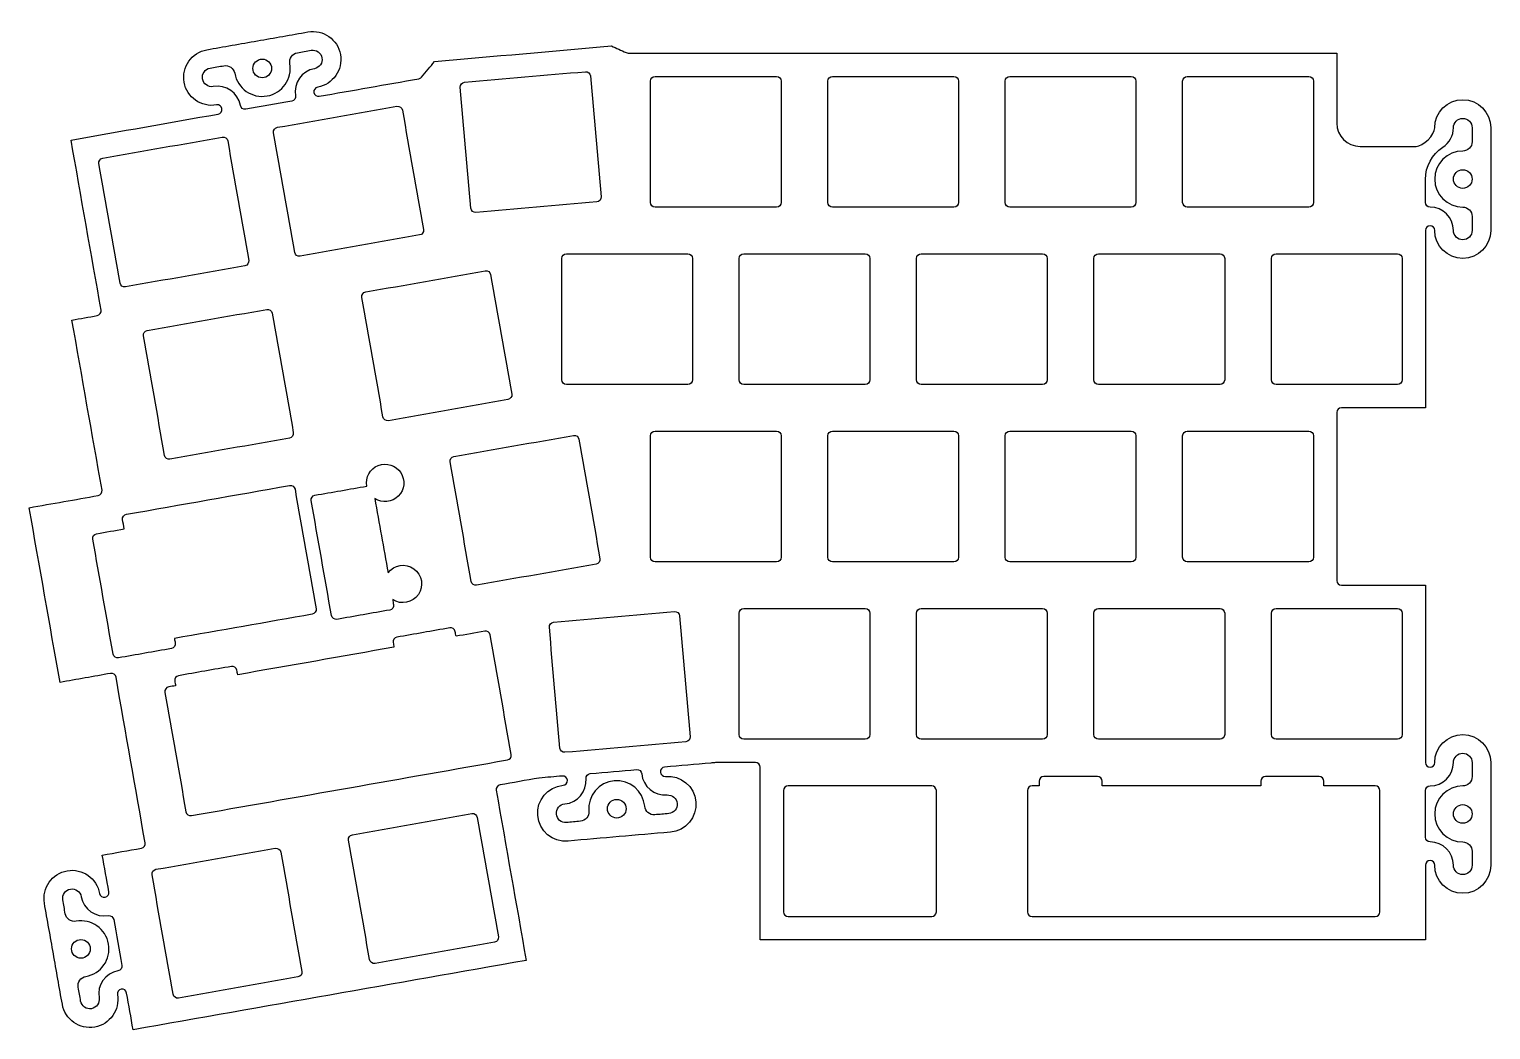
# Model space of a CAD drawing. Extents: x -160 to -3, y 24 to 132.
import ezdxf

# ---------------------------------------------------------------- set-up
doc = ezdxf.new("R2010")
doc.units = 0
doc.layers.add('Plate', color=3, linetype='Continuous')

msp = doc.modelspace()

# ---------------------------------------------------------------- linework, layer by layer
at = {"layer": 'Plate'}
for centre in [(-135.08, 127.35), (-6.5, 115.5), (-97.11, 48.06), (-6.5, 47.5), (-154.5, 33.05)]:
    msp.add_circle(centre, 1, dxfattribs=at)
for points, knots in [([(-86.52, 53), (-86.51, 53), (-86.49, 53), (-86.48, 53), (-85.07, 53), (-83.66, 53), (-82.25, 53), (-81.97, 53), (-81.75, 52.78), (-81.75, 52.5), (-81.75, 46.33), (-81.75, 40.17), (-81.75, 34), (-58, 34), (-34.25, 34), (-10.5, 34), (-10.5, 36.67), (-10.5, 39.33), (-10.5, 42), (-10.5, 42.28), (-10.28, 42.5), (-10, 42.5), (-9.72, 42.5), (-9.5, 42.28), (-9.5, 42), (-9.5, 40.34), (-8.16, 39), (-6.5, 39), (-4.84, 39), (-3.5, 40.34), (-3.5, 42), (-3.5, 43.83), (-3.5, 45.67), (-3.5, 47.5), (-3.5, 49.33), (-3.5, 51.17), (-3.5, 53), (-3.5, 54.66), (-4.84, 56), (-6.5, 56), (-8.16, 56), (-9.5, 54.66), (-9.5, 53), (-9.5, 52.72), (-9.72, 52.5), (-10, 52.5), (-10.28, 52.5), (-10.5, 52.72), (-10.5, 53), (-10.5, 59.33), (-10.5, 65.67), (-10.5, 72), (-13.5, 72), (-16.5, 72), (-19.5, 72), (-19.78, 72), (-20, 72.22), (-20, 72.5), (-20, 78.5), (-20, 84.5), (-20, 90.5), (-20, 90.78), (-19.78, 91), (-19.5, 91), (-16.5, 91), (-13.5, 91), (-10.5, 91), (-10.5, 97.33), (-10.5, 103.67), (-10.5, 110), (-10.5, 110.28), (-10.28, 110.5), (-10, 110.5), (-9.72, 110.5), (-9.5, 110.28), (-9.5, 110), (-9.5, 108.34), (-8.16, 107), (-6.5, 107), (-4.84, 107), (-3.5, 108.34), (-3.5, 110), (-3.5, 111.83), (-3.5, 113.67), (-3.5, 115.5), (-3.5, 117.33), (-3.5, 119.17), (-3.5, 121), (-3.5, 122.66), (-4.84, 124), (-6.5, 124), (-8.16, 124), (-9.5, 122.66), (-9.5, 121), (-9.5, 120.25), (-10.75, 119), (-11.5, 119), (-13.5, 119), (-15.5, 119), (-17.5, 119), (-18.88, 119), (-20, 120.12), (-20, 121.5), (-20, 121.67), (-20, 121.83), (-20, 122), (-20, 124.33), (-20, 126.67), (-20, 129), (-45.3, 129), (-70.6, 129), (-95.89, 129), (-95.96, 129), (-96.03, 129.01), (-96.1, 129.04), (-96.63, 129.28), (-97.16, 129.52), (-97.69, 129.76), (-104, 129.2), (-110.31, 128.65), (-116.62, 128.1), (-117.08, 127.54), (-117.55, 126.98), (-118.02, 126.42), (-118.09, 126.33), (-118.2, 126.26), (-118.31, 126.24), (-121.86, 125.62), (-125.41, 124.99), (-128.97, 124.37), (-129.24, 124.32), (-129.5, 124.5), (-129.54, 124.77), (-129.59, 125.04), (-129.41, 125.3), (-129.14, 125.35), (-127.51, 125.64), (-126.42, 127.2), (-126.71, 128.83), (-126.99, 130.46), (-128.55, 131.55), (-130.18, 131.26), (-131.99, 130.94), (-133.79, 130.62), (-135.6, 130.3), (-137.4, 129.99), (-139.21, 129.67), (-141.01, 129.35), (-142.64, 129.06), (-143.73, 127.5), (-143.45, 125.87), (-143.16, 124.24), (-141.6, 123.15), (-139.97, 123.44), (-139.7, 123.49), (-139.44, 123.31), (-139.39, 123.04), (-139.34, 122.76), (-139.53, 122.5), (-139.8, 122.46), (-145.05, 121.53), (-150.3, 120.6), (-155.56, 119.68), (-154.48, 113.6), (-153.41, 107.53), (-152.34, 101.46), (-152.29, 101.19), (-152.48, 100.93), (-152.75, 100.88), (-153.65, 100.72), (-154.55, 100.56), (-155.46, 100.4), (-154.39, 94.33), (-153.31, 88.26), (-152.24, 82.18), (-152.2, 81.91), (-152.38, 81.65), (-152.65, 81.6), (-155.11, 81.17), (-157.57, 80.74), (-160.04, 80.3), (-158.94, 74.06), (-157.84, 67.83), (-156.74, 61.59), (-154.93, 61.91), (-153.13, 62.23), (-151.32, 62.55), (-151.05, 62.59), (-150.79, 62.41), (-150.74, 62.14), (-149.7, 56.23), (-148.66, 50.32), (-147.62, 44.41), (-147.57, 44.14), (-147.75, 43.88), (-148.02, 43.83), (-149.42, 43.59), (-150.81, 43.34), (-152.21, 43.1), (-151.97, 41.78), (-151.74, 40.47), (-151.51, 39.16), (-151.46, 38.88), (-151.65, 38.63), (-151.92, 38.58), (-152.19, 38.53), (-152.45, 38.71), (-152.5, 38.98), (-152.78, 40.61), (-154.34, 41.7), (-155.97, 41.42), (-157.6, 41.13), (-158.69, 39.57), (-158.41, 37.94), (-158.09, 36.14), (-157.77, 34.33), (-157.45, 32.52), (-157.13, 30.72), (-156.81, 28.91), (-156.49, 27.11), (-156.21, 25.48), (-154.65, 24.39), (-153.02, 24.67), (-151.39, 24.96), (-150.3, 26.52), (-150.59, 28.15), (-150.63, 28.42), (-150.45, 28.68), (-150.18, 28.73), (-149.91, 28.78), (-149.65, 28.6), (-149.6, 28.32), (-149.37, 27.01), (-149.14, 25.7), (-148.91, 24.38), (-134.87, 26.86), (-120.84, 29.33), (-106.81, 31.81), (-107.88, 37.88), (-108.95, 43.95), (-110.02, 50.03), (-110.07, 50.3), (-109.88, 50.56), (-109.61, 50.61), (-108.23, 50.85), (-106.84, 51.1), (-105.45, 51.34), (-105.43, 51.34), (-105.42, 51.34), (-105.41, 51.35), (-104.58, 51.42), (-103.76, 51.49), (-102.94, 51.56), (-102.66, 51.59), (-102.42, 51.38), (-102.4, 51.11), (-102.37, 50.83), (-102.58, 50.59), (-102.85, 50.57), (-104.5, 50.42), (-105.72, 48.96), (-105.58, 47.32), (-105.43, 45.67), (-103.98, 44.44), (-102.33, 44.59), (-100.5, 44.75), (-98.67, 44.91), (-96.85, 45.07), (-95.02, 45.23), (-93.2, 45.39), (-91.37, 45.55), (-89.72, 45.69), (-88.5, 47.15), (-88.64, 48.8), (-88.79, 50.45), (-90.24, 51.67), (-91.89, 51.52), (-92.17, 51.5), (-92.41, 51.7), (-92.43, 51.98), (-92.46, 52.25), (-92.25, 52.5), (-91.98, 52.52), (-90.33, 52.66), (-88.69, 52.81), (-87.04, 52.95), (-86.87, 52.97), (-86.7, 52.98), (-86.52, 53)], [0, 0, 0, 0, 1, 1, 1, 5.22817, 5.22817, 5.22817, 6.22817, 6.22817, 6.22817, 24.72817, 24.72817, 24.72817, 95.978169, 95.978169, 95.978169, 103.978169, 103.978169, 103.978169, 104.978169, 104.978169, 104.978169, 105.978169, 105.978169, 105.978169, 106.978169, 106.978169, 106.978169, 107.978169, 107.978169, 107.978169, 113.478169, 113.478169, 113.478169, 118.978169, 118.978169, 118.978169, 119.978169, 119.978169, 119.978169, 120.978169, 120.978169, 120.978169, 121.978169, 121.978169, 121.978169, 122.978169, 122.978169, 122.978169, 141.978169, 141.978169, 141.978169, 150.978169, 150.978169, 150.978169, 151.978169, 151.978169, 151.978169, 169.978169, 169.978169, 169.978169, 170.978169, 170.978169, 170.978169, 179.978169, 179.978169, 179.978169, 198.978169, 198.978169, 198.978169, 199.978169, 199.978169, 199.978169, 200.978169, 200.978169, 200.978169, 201.978169, 201.978169, 201.978169, 202.978169, 202.978169, 202.978169, 208.478169, 208.478169, 208.478169, 213.978169, 213.978169, 213.978169, 214.978169, 214.978169, 214.978169, 215.978169, 215.978169, 215.978169, 216.978169, 216.978169, 216.978169, 217.978169, 217.978169, 217.978169, 218.978169, 218.978169, 218.978169, 219.978169, 219.978169, 219.978169, 226.978169, 226.978169, 226.978169, 302.871595, 302.871595, 302.871595, 303.871595, 303.871595, 303.871595, 305.618202, 305.618202, 305.618202, 324.618202, 324.618202, 324.618202, 326.803898, 326.803898, 326.803898, 327.803898, 327.803898, 327.803898, 338.620326, 338.620326, 338.620326, 339.620326, 339.620326, 339.620326, 340.620326, 340.620326, 340.620326, 341.620326, 341.620326, 341.620326, 342.620326, 342.620326, 342.620326, 348.120326, 348.120326, 348.120326, 353.620326, 353.620326, 353.620326, 354.620326, 354.620326, 354.620326, 355.620326, 355.620326, 355.620326, 356.620326, 356.620326, 356.620326, 357.620326, 357.620326, 357.620326, 373.620326, 373.620326, 373.620326, 392.120326, 392.120326, 392.120326, 393.120326, 393.120326, 393.120326, 395.870326, 395.870326, 395.870326, 414.370326, 414.370326, 414.370326, 415.370326, 415.370326, 415.370326, 418.417201, 418.417201, 418.417201, 437.417201, 437.417201, 437.417201, 438.563034, 438.563034, 438.563034, 439.563034, 439.563034, 439.563034, 457.563034, 457.563034, 457.563034, 458.563034, 458.563034, 458.563034, 462.813034, 462.813034, 462.813034, 466.813034, 466.813034, 466.813034, 467.813034, 467.813034, 467.813034, 468.813034, 468.813034, 468.813034, 469.813034, 469.813034, 469.813034, 470.813034, 470.813034, 470.813034, 476.313034, 476.313034, 476.313034, 481.813034, 481.813034, 481.813034, 482.813034, 482.813034, 482.813034, 483.813034, 483.813034, 483.813034, 484.813034, 484.813034, 484.813034, 485.813034, 485.813034, 485.813034, 489.813034, 489.813034, 489.813034, 532.563034, 532.563034, 532.563034, 551.063034, 551.063034, 551.063034, 552.063034, 552.063034, 552.063034, 556.291204, 556.291204, 556.291204, 557.291204, 557.291204, 557.291204, 559.769373, 559.769373, 559.769373, 560.769373, 560.769373, 560.769373, 561.769373, 561.769373, 561.769373, 562.769373, 562.769373, 562.769373, 563.769373, 563.769373, 563.769373, 569.269373, 569.269373, 569.269373, 574.769373, 574.769373, 574.769373, 575.769373, 575.769373, 575.769373, 576.769373, 576.769373, 576.769373, 577.769373, 577.769373, 577.769373, 578.769373, 578.769373, 578.769373, 583.723719, 583.723719, 583.723719, 584.247543, 584.247543, 584.247543, 584.247543]), ([(-136.84, 122.98), (-135.2, 123.27), (-133.56, 123.56), (-131.92, 123.85), (-131.65, 123.89), (-131.47, 124.15), (-131.51, 124.42), (-131.75, 125.78), (-130.84, 127.08), (-129.49, 127.32), (-128.94, 127.42), (-128.58, 127.94), (-128.68, 128.48), (-128.77, 129.02), (-129.29, 129.39), (-129.83, 129.29), (-130.33, 129.2), (-130.82, 129.12), (-131.31, 129.03), (-131.85, 128.93), (-132.22, 128.41), (-132.12, 127.87), (-131.83, 126.24), (-132.93, 124.68), (-134.56, 124.4), (-136.19, 124.11), (-137.74, 125.2), (-138.03, 126.83), (-138.13, 127.37), (-138.65, 127.74), (-139.19, 127.64), (-139.68, 127.55), (-140.17, 127.47), (-140.67, 127.38), (-141.21, 127.28), (-141.57, 126.76), (-141.48, 126.22), (-141.38, 125.68), (-140.86, 125.31), (-140.32, 125.41), (-138.96, 125.65), (-137.66, 124.74), (-137.42, 123.38), (-137.38, 123.11), (-137.12, 122.93), (-136.84, 122.98)], [509.199895, 509.199895, 509.199895, 509.199895, 514.199895, 514.199895, 514.199895, 515.199895, 515.199895, 515.199895, 516.199895, 516.199895, 516.199895, 517.199895, 517.199895, 517.199895, 518.199895, 518.199895, 518.199895, 519.699895, 519.699895, 519.699895, 520.699895, 520.699895, 520.699895, 521.699895, 521.699895, 521.699895, 522.699895, 522.699895, 522.699895, 523.699895, 523.699895, 523.699895, 525.199895, 525.199895, 525.199895, 526.199895, 526.199895, 526.199895, 527.199895, 527.199895, 527.199895, 528.199895, 528.199895, 528.199895, 529.199895, 529.199895, 529.199895, 529.199895]), ([(-112.73, 112.38), (-112.71, 112.1), (-112.47, 111.9), (-112.19, 111.92), (-107.88, 112.3), (-103.56, 112.68), (-99.24, 113.06), (-98.97, 113.08), (-98.76, 113.32), (-98.79, 113.6), (-99.17, 117.92), (-99.54, 122.23), (-99.92, 126.55), (-99.95, 126.82), (-100.19, 127.03), (-100.46, 127), (-104.78, 126.63), (-109.1, 126.25), (-113.41, 125.87), (-113.69, 125.85), (-113.89, 125.6), (-113.87, 125.33), (-113.49, 121.01), (-113.11, 116.7), (-112.73, 112.38)], [0, 0, 0, 0, 1, 1, 1, 14, 14, 14, 15, 15, 15, 28, 28, 28, 29, 29, 29, 42, 42, 42, 43, 43, 43, 56, 56, 56, 56]), ([(-93.5, 113), (-93.5, 112.72), (-93.28, 112.5), (-93, 112.5), (-88.67, 112.5), (-84.33, 112.5), (-80, 112.5), (-79.72, 112.5), (-79.5, 112.72), (-79.5, 113), (-79.5, 117.33), (-79.5, 121.67), (-79.5, 126), (-79.5, 126.28), (-79.72, 126.5), (-80, 126.5), (-84.33, 126.5), (-88.67, 126.5), (-93, 126.5), (-93.28, 126.5), (-93.5, 126.28), (-93.5, 126), (-93.5, 121.67), (-93.5, 117.33), (-93.5, 113)], [0, 0, 0, 0, 1, 1, 1, 14, 14, 14, 15, 15, 15, 28, 28, 28, 29, 29, 29, 42, 42, 42, 43, 43, 43, 56, 56, 56, 56]), ([(-74.5, 113), (-74.5, 112.72), (-74.28, 112.5), (-74, 112.5), (-69.67, 112.5), (-65.33, 112.5), (-61, 112.5), (-60.72, 112.5), (-60.5, 112.72), (-60.5, 113), (-60.5, 117.33), (-60.5, 121.67), (-60.5, 126), (-60.5, 126.28), (-60.72, 126.5), (-61, 126.5), (-65.33, 126.5), (-69.67, 126.5), (-74, 126.5), (-74.28, 126.5), (-74.5, 126.28), (-74.5, 126), (-74.5, 121.67), (-74.5, 117.33), (-74.5, 113)], [0, 0, 0, 0, 1, 1, 1, 14, 14, 14, 15, 15, 15, 28, 28, 28, 29, 29, 29, 42, 42, 42, 43, 43, 43, 56, 56, 56, 56]), ([(-55.5, 113), (-55.5, 112.72), (-55.28, 112.5), (-55, 112.5), (-50.67, 112.5), (-46.33, 112.5), (-42, 112.5), (-41.72, 112.5), (-41.5, 112.72), (-41.5, 113), (-41.5, 117.33), (-41.5, 121.67), (-41.5, 126), (-41.5, 126.28), (-41.72, 126.5), (-42, 126.5), (-46.33, 126.5), (-50.67, 126.5), (-55, 126.5), (-55.28, 126.5), (-55.5, 126.28), (-55.5, 126), (-55.5, 121.67), (-55.5, 117.33), (-55.5, 113)], [0, 0, 0, 0, 1, 1, 1, 14, 14, 14, 15, 15, 15, 28, 28, 28, 29, 29, 29, 42, 42, 42, 43, 43, 43, 56, 56, 56, 56]), ([(-36.5, 113), (-36.5, 112.72), (-36.28, 112.5), (-36, 112.5), (-31.67, 112.5), (-27.33, 112.5), (-23, 112.5), (-22.72, 112.5), (-22.5, 112.72), (-22.5, 113), (-22.5, 117.33), (-22.5, 121.67), (-22.5, 126), (-22.5, 126.28), (-22.72, 126.5), (-23, 126.5), (-27.33, 126.5), (-31.67, 126.5), (-36, 126.5), (-36.28, 126.5), (-36.5, 126.28), (-36.5, 126), (-36.5, 121.67), (-36.5, 117.33), (-36.5, 113)], [0, 0, 0, 0, 1, 1, 1, 14, 14, 14, 15, 15, 15, 28, 28, 28, 29, 29, 29, 42, 42, 42, 43, 43, 43, 56, 56, 56, 56]), ([(-131.6, 107.65), (-131.56, 107.38), (-131.3, 107.2), (-131.02, 107.25), (-126.76, 108), (-122.49, 108.75), (-118.22, 109.51), (-117.95, 109.55), (-117.77, 109.81), (-117.82, 110.09), (-118.57, 114.35), (-119.32, 118.62), (-120.07, 122.89), (-120.12, 123.16), (-120.38, 123.34), (-120.65, 123.29), (-124.92, 122.54), (-129.19, 121.79), (-133.46, 121.04), (-133.73, 120.99), (-133.91, 120.73), (-133.86, 120.46), (-133.11, 116.19), (-132.36, 111.92), (-131.6, 107.65)], [0, 0, 0, 0, 1, 1, 1, 14, 14, 14, 15, 15, 15, 28, 28, 28, 29, 29, 29, 42, 42, 42, 43, 43, 43, 56, 56, 56, 56]), ([(-8.64, 118.91), (-9.8, 118.15), (-10.5, 116.85), (-10.5, 115.46), (-10.5, 114.64), (-10.5, 113.82), (-10.5, 113), (-10.5, 112.72), (-10.28, 112.5), (-10, 112.5), (-8.62, 112.5), (-7.5, 111.38), (-7.5, 110), (-7.5, 109.45), (-7.05, 109), (-6.5, 109), (-5.95, 109), (-5.5, 109.45), (-5.5, 110), (-5.5, 110.5), (-5.5, 111), (-5.5, 111.5), (-5.5, 112.05), (-5.95, 112.5), (-6.5, 112.5), (-8.16, 112.5), (-9.5, 113.84), (-9.5, 115.5), (-9.5, 117.16), (-8.16, 118.5), (-6.5, 118.5), (-5.95, 118.5), (-5.5, 118.95), (-5.5, 119.5), (-5.5, 120), (-5.5, 120.5), (-5.5, 121), (-5.5, 121.55), (-5.95, 122), (-6.5, 122), (-7.05, 122), (-7.5, 121.55), (-7.5, 121), (-7.5, 120.15), (-7.93, 119.37), (-8.64, 118.91)], [0, 0, 0, 0, 1, 1, 1, 3.463967, 3.463967, 3.463967, 4.463967, 4.463967, 4.463967, 5.463967, 5.463967, 5.463967, 6.463967, 6.463967, 6.463967, 7.463967, 7.463967, 7.463967, 8.963967, 8.963967, 8.963967, 9.963967, 9.963967, 9.963967, 10.963967, 10.963967, 10.963967, 11.963967, 11.963967, 11.963967, 12.963967, 12.963967, 12.963967, 14.463967, 14.463967, 14.463967, 15.463967, 15.463967, 15.463967, 16.463967, 16.463967, 16.463967, 17.463967, 17.463967, 17.463967, 17.463967]), ([(-150.31, 104.35), (-150.27, 104.08), (-150.01, 103.9), (-149.74, 103.95), (-145.47, 104.7), (-141.2, 105.45), (-136.93, 106.21), (-136.66, 106.25), (-136.48, 106.51), (-136.53, 106.79), (-137.28, 111.05), (-138.03, 115.32), (-138.78, 119.59), (-138.83, 119.86), (-139.09, 120.04), (-139.36, 119.99), (-143.63, 119.24), (-147.9, 118.49), (-152.17, 117.74), (-152.44, 117.69), (-152.62, 117.43), (-152.57, 117.16), (-151.82, 112.89), (-151.07, 108.62), (-150.31, 104.35)], [0, 0, 0, 0, 1, 1, 1, 14, 14, 14, 15, 15, 15, 28, 28, 28, 29, 29, 29, 42, 42, 42, 43, 43, 43, 56, 56, 56, 56]), ([(-103, 94), (-103, 93.72), (-102.78, 93.5), (-102.5, 93.5), (-98.17, 93.5), (-93.83, 93.5), (-89.5, 93.5), (-89.22, 93.5), (-89, 93.72), (-89, 94), (-89, 98.33), (-89, 102.67), (-89, 107), (-89, 107.28), (-89.22, 107.5), (-89.5, 107.5), (-93.83, 107.5), (-98.17, 107.5), (-102.5, 107.5), (-102.78, 107.5), (-103, 107.28), (-103, 107), (-103, 102.67), (-103, 98.33), (-103, 94)], [0, 0, 0, 0, 1, 1, 1, 14, 14, 14, 15, 15, 15, 28, 28, 28, 29, 29, 29, 42, 42, 42, 43, 43, 43, 56, 56, 56, 56]), ([(-84, 94), (-84, 93.72), (-83.78, 93.5), (-83.5, 93.5), (-79.17, 93.5), (-74.83, 93.5), (-70.5, 93.5), (-70.22, 93.5), (-70, 93.72), (-70, 94), (-70, 98.33), (-70, 102.67), (-70, 107), (-70, 107.28), (-70.22, 107.5), (-70.5, 107.5), (-74.83, 107.5), (-79.17, 107.5), (-83.5, 107.5), (-83.78, 107.5), (-84, 107.28), (-84, 107), (-84, 102.67), (-84, 98.33), (-84, 94)], [0, 0, 0, 0, 1, 1, 1, 14, 14, 14, 15, 15, 15, 28, 28, 28, 29, 29, 29, 42, 42, 42, 43, 43, 43, 56, 56, 56, 56]), ([(-65, 94), (-65, 93.72), (-64.78, 93.5), (-64.5, 93.5), (-60.17, 93.5), (-55.83, 93.5), (-51.5, 93.5), (-51.22, 93.5), (-51, 93.72), (-51, 94), (-51, 98.33), (-51, 102.67), (-51, 107), (-51, 107.28), (-51.22, 107.5), (-51.5, 107.5), (-55.83, 107.5), (-60.17, 107.5), (-64.5, 107.5), (-64.78, 107.5), (-65, 107.28), (-65, 107), (-65, 102.67), (-65, 98.33), (-65, 94)], [0, 0, 0, 0, 1, 1, 1, 14, 14, 14, 15, 15, 15, 28, 28, 28, 29, 29, 29, 42, 42, 42, 43, 43, 43, 56, 56, 56, 56]), ([(-46, 94), (-46, 93.72), (-45.78, 93.5), (-45.5, 93.5), (-41.17, 93.5), (-36.83, 93.5), (-32.5, 93.5), (-32.22, 93.5), (-32, 93.72), (-32, 94), (-32, 98.33), (-32, 102.67), (-32, 107), (-32, 107.28), (-32.22, 107.5), (-32.5, 107.5), (-36.83, 107.5), (-41.17, 107.5), (-45.5, 107.5), (-45.78, 107.5), (-46, 107.28), (-46, 107), (-46, 102.67), (-46, 98.33), (-46, 94)], [0, 0, 0, 0, 1, 1, 1, 14, 14, 14, 15, 15, 15, 28, 28, 28, 29, 29, 29, 42, 42, 42, 43, 43, 43, 56, 56, 56, 56]), ([(-27, 94), (-27, 93.72), (-26.78, 93.5), (-26.5, 93.5), (-22.17, 93.5), (-17.83, 93.5), (-13.5, 93.5), (-13.22, 93.5), (-13, 93.72), (-13, 94), (-13, 98.33), (-13, 102.67), (-13, 107), (-13, 107.28), (-13.22, 107.5), (-13.5, 107.5), (-17.83, 107.5), (-22.17, 107.5), (-26.5, 107.5), (-26.78, 107.5), (-27, 107.28), (-27, 107), (-27, 102.67), (-27, 98.33), (-27, 94)], [0, 0, 0, 0, 1, 1, 1, 14, 14, 14, 15, 15, 15, 28, 28, 28, 29, 29, 29, 42, 42, 42, 43, 43, 43, 56, 56, 56, 56]), ([(-122.15, 90.03), (-122.1, 89.76), (-121.84, 89.57), (-121.57, 89.62), (-117.3, 90.37), (-113.03, 91.13), (-108.77, 91.88), (-108.5, 91.93), (-108.31, 92.19), (-108.36, 92.46), (-109.11, 96.73), (-109.87, 100.99), (-110.62, 105.26), (-110.67, 105.53), (-110.93, 105.72), (-111.2, 105.67), (-115.47, 104.91), (-119.73, 104.16), (-124, 103.41), (-124.27, 103.36), (-124.45, 103.1), (-124.41, 102.83), (-123.65, 98.56), (-122.9, 94.3), (-122.15, 90.03)], [0, 0, 0, 0, 1, 1, 1, 14, 14, 14, 15, 15, 15, 28, 28, 28, 29, 29, 29, 42, 42, 42, 43, 43, 43, 56, 56, 56, 56]), ([(-145.54, 85.9), (-145.49, 85.63), (-145.23, 85.45), (-144.96, 85.5), (-140.69, 86.25), (-136.42, 87), (-132.16, 87.76), (-131.88, 87.8), (-131.7, 88.06), (-131.75, 88.34), (-132.5, 92.6), (-133.26, 96.87), (-134.01, 101.14), (-134.06, 101.41), (-134.32, 101.59), (-134.59, 101.54), (-138.86, 100.79), (-143.12, 100.04), (-147.39, 99.29), (-147.66, 99.24), (-147.84, 98.98), (-147.8, 98.71), (-147.04, 94.44), (-146.29, 90.17), (-145.54, 85.9)], [0, 0, 0, 0, 1, 1, 1, 14, 14, 14, 15, 15, 15, 28, 28, 28, 29, 29, 29, 42, 42, 42, 43, 43, 43, 56, 56, 56, 56]), ([(-112.69, 72.4), (-112.65, 72.13), (-112.39, 71.95), (-112.12, 72), (-107.85, 72.75), (-103.58, 73.5), (-99.31, 74.25), (-99.04, 74.3), (-98.86, 74.56), (-98.91, 74.83), (-99.66, 79.1), (-100.41, 83.37), (-101.16, 87.64), (-101.21, 87.91), (-101.47, 88.09), (-101.74, 88.04), (-106.01, 87.29), (-110.28, 86.54), (-114.55, 85.78), (-114.82, 85.74), (-115, 85.48), (-114.95, 85.2), (-114.2, 80.94), (-113.45, 76.67), (-112.69, 72.4)], [0, 0, 0, 0, 1, 1, 1, 14, 14, 14, 15, 15, 15, 28, 28, 28, 29, 29, 29, 42, 42, 42, 43, 43, 43, 56, 56, 56, 56]), ([(-93.5, 75), (-93.5, 74.72), (-93.28, 74.5), (-93, 74.5), (-88.67, 74.5), (-84.33, 74.5), (-80, 74.5), (-79.72, 74.5), (-79.5, 74.72), (-79.5, 75), (-79.5, 79.33), (-79.5, 83.67), (-79.5, 88), (-79.5, 88.28), (-79.72, 88.5), (-80, 88.5), (-84.33, 88.5), (-88.67, 88.5), (-93, 88.5), (-93.28, 88.5), (-93.5, 88.28), (-93.5, 88), (-93.5, 83.67), (-93.5, 79.33), (-93.5, 75)], [0, 0, 0, 0, 1, 1, 1, 14, 14, 14, 15, 15, 15, 28, 28, 28, 29, 29, 29, 42, 42, 42, 43, 43, 43, 56, 56, 56, 56]), ([(-74.5, 75), (-74.5, 74.72), (-74.28, 74.5), (-74, 74.5), (-69.67, 74.5), (-65.33, 74.5), (-61, 74.5), (-60.72, 74.5), (-60.5, 74.72), (-60.5, 75), (-60.5, 79.33), (-60.5, 83.67), (-60.5, 88), (-60.5, 88.28), (-60.72, 88.5), (-61, 88.5), (-65.33, 88.5), (-69.67, 88.5), (-74, 88.5), (-74.28, 88.5), (-74.5, 88.28), (-74.5, 88), (-74.5, 83.67), (-74.5, 79.33), (-74.5, 75)], [0, 0, 0, 0, 1, 1, 1, 14, 14, 14, 15, 15, 15, 28, 28, 28, 29, 29, 29, 42, 42, 42, 43, 43, 43, 56, 56, 56, 56]), ([(-55.5, 75), (-55.5, 74.72), (-55.28, 74.5), (-55, 74.5), (-50.67, 74.5), (-46.33, 74.5), (-42, 74.5), (-41.72, 74.5), (-41.5, 74.72), (-41.5, 75), (-41.5, 79.33), (-41.5, 83.67), (-41.5, 88), (-41.5, 88.28), (-41.72, 88.5), (-42, 88.5), (-46.33, 88.5), (-50.67, 88.5), (-55, 88.5), (-55.28, 88.5), (-55.5, 88.28), (-55.5, 88), (-55.5, 83.67), (-55.5, 79.33), (-55.5, 75)], [0, 0, 0, 0, 1, 1, 1, 14, 14, 14, 15, 15, 15, 28, 28, 28, 29, 29, 29, 42, 42, 42, 43, 43, 43, 56, 56, 56, 56]), ([(-36.5, 75), (-36.5, 74.72), (-36.28, 74.5), (-36, 74.5), (-31.67, 74.5), (-27.33, 74.5), (-23, 74.5), (-22.72, 74.5), (-22.5, 74.72), (-22.5, 75), (-22.5, 79.33), (-22.5, 83.67), (-22.5, 88), (-22.5, 88.28), (-22.72, 88.5), (-23, 88.5), (-27.33, 88.5), (-31.67, 88.5), (-36, 88.5), (-36.28, 88.5), (-36.5, 88.28), (-36.5, 88), (-36.5, 83.67), (-36.5, 79.33), (-36.5, 75)], [0, 0, 0, 0, 1, 1, 1, 14, 14, 14, 15, 15, 15, 28, 28, 28, 29, 29, 29, 42, 42, 42, 43, 43, 43, 56, 56, 56, 56]), ([(-129.43, 81.64), (-129.7, 81.59), (-129.88, 81.33), (-129.83, 81.06), (-129.11, 76.95), (-128.39, 72.85), (-127.66, 68.75), (-127.61, 68.48), (-127.36, 68.29), (-127.08, 68.34), (-125.2, 68.67), (-123.31, 69.01), (-121.42, 69.34), (-121.15, 69.39), (-120.97, 69.65), (-121.02, 69.92), (-121.05, 70.1), (-121.08, 70.28), (-121.11, 70.46), (-120.2, 69.86), (-118.98, 70.1), (-118.36, 71), (-117.74, 71.89), (-117.96, 73.12), (-118.85, 73.76), (-119.73, 74.39), (-120.97, 74.2), (-121.61, 73.32), (-122.08, 75.98), (-122.55, 78.63), (-123.02, 81.29), (-122.23, 80.77), (-121.18, 80.87), (-120.51, 81.54), (-119.83, 82.21), (-119.73, 83.27), (-120.25, 84.06), (-120.77, 84.85), (-121.77, 85.17), (-122.66, 84.82), (-123.54, 84.47), (-124.05, 83.55), (-123.89, 82.61), (-125.73, 82.29), (-127.58, 81.96), (-129.43, 81.64)], [0, 0, 0, 0, 1, 1, 1, 13.5, 13.5, 13.5, 14.5, 14.5, 14.5, 20.25, 20.25, 20.25, 21.25, 21.25, 21.25, 21.797631, 21.797631, 21.797631, 22.797631, 22.797631, 22.797631, 23.797631, 23.797631, 23.797631, 24.797631, 24.797631, 24.797631, 32.892894, 32.892894, 32.892894, 33.892894, 33.892894, 33.892894, 34.892894, 34.892894, 34.892894, 35.892894, 35.892894, 35.892894, 36.892894, 36.892894, 36.892894, 42.517894, 42.517894, 42.517894, 42.517894]), ([(-151.05, 64.62), (-151, 64.35), (-150.74, 64.17), (-150.47, 64.22), (-148.58, 64.55), (-146.7, 64.88), (-144.81, 65.22), (-144.54, 65.26), (-144.36, 65.52), (-144.4, 65.8), (-144.43, 65.96), (-144.46, 66.12), (-144.49, 66.29), (-139.57, 67.16), (-134.64, 68.02), (-129.72, 68.89), (-129.45, 68.94), (-129.27, 69.2), (-129.31, 69.47), (-130.07, 73.74), (-130.82, 78.01), (-131.57, 82.27), (-131.62, 82.55), (-131.88, 82.73), (-132.15, 82.68), (-137.98, 81.65), (-143.8, 80.62), (-149.63, 79.6), (-149.9, 79.55), (-150.08, 79.29), (-150.04, 79.02), (-149.98, 78.69), (-149.92, 78.36), (-149.86, 78.03), (-150.85, 77.86), (-151.83, 77.69), (-152.82, 77.51), (-153.09, 77.46), (-153.27, 77.21), (-153.22, 76.93), (-152.5, 72.83), (-151.78, 68.73), (-151.05, 64.62)], [0, 0, 0, 0, 1, 1, 1, 6.75, 6.75, 6.75, 7.75, 7.75, 7.75, 8.25, 8.25, 8.25, 23.25, 23.25, 23.25, 24.25, 24.25, 24.25, 37.25, 37.25, 37.25, 38.25, 38.25, 38.25, 56, 56, 56, 57, 57, 57, 58, 58, 58, 61, 61, 61, 62, 62, 62, 74.5, 74.5, 74.5, 74.5]), ([(-103.2, 54.55), (-103.17, 54.28), (-102.93, 54.07), (-102.66, 54.1), (-98.34, 54.47), (-94.02, 54.85), (-89.71, 55.23), (-89.43, 55.25), (-89.23, 55.5), (-89.25, 55.77), (-89.63, 60.09), (-90.01, 64.4), (-90.38, 68.72), (-90.41, 69), (-90.65, 69.2), (-90.93, 69.18), (-95.24, 68.8), (-99.56, 68.42), (-103.88, 68.04), (-104.15, 68.02), (-104.36, 67.78), (-104.33, 67.5), (-103.95, 63.18), (-103.58, 58.87), (-103.2, 54.55)], [0, 0, 0, 0, 1, 1, 1, 14, 14, 14, 15, 15, 15, 28, 28, 28, 29, 29, 29, 42, 42, 42, 43, 43, 43, 56, 56, 56, 56]), ([(-84, 56), (-84, 55.72), (-83.78, 55.5), (-83.5, 55.5), (-79.17, 55.5), (-74.83, 55.5), (-70.5, 55.5), (-70.22, 55.5), (-70, 55.72), (-70, 56), (-70, 60.33), (-70, 64.67), (-70, 69), (-70, 69.28), (-70.22, 69.5), (-70.5, 69.5), (-74.83, 69.5), (-79.17, 69.5), (-83.5, 69.5), (-83.78, 69.5), (-84, 69.28), (-84, 69), (-84, 64.67), (-84, 60.33), (-84, 56)], [0, 0, 0, 0, 1, 1, 1, 14, 14, 14, 15, 15, 15, 28, 28, 28, 29, 29, 29, 42, 42, 42, 43, 43, 43, 56, 56, 56, 56]), ([(-65, 56), (-65, 55.72), (-64.78, 55.5), (-64.5, 55.5), (-60.17, 55.5), (-55.83, 55.5), (-51.5, 55.5), (-51.22, 55.5), (-51, 55.72), (-51, 56), (-51, 60.33), (-51, 64.67), (-51, 69), (-51, 69.28), (-51.22, 69.5), (-51.5, 69.5), (-55.83, 69.5), (-60.17, 69.5), (-64.5, 69.5), (-64.78, 69.5), (-65, 69.28), (-65, 69), (-65, 64.67), (-65, 60.33), (-65, 56)], [0, 0, 0, 0, 1, 1, 1, 14, 14, 14, 15, 15, 15, 28, 28, 28, 29, 29, 29, 42, 42, 42, 43, 43, 43, 56, 56, 56, 56]), ([(-46, 56), (-46, 55.72), (-45.78, 55.5), (-45.5, 55.5), (-41.17, 55.5), (-36.83, 55.5), (-32.5, 55.5), (-32.22, 55.5), (-32, 55.72), (-32, 56), (-32, 60.33), (-32, 64.67), (-32, 69), (-32, 69.28), (-32.22, 69.5), (-32.5, 69.5), (-36.83, 69.5), (-41.17, 69.5), (-45.5, 69.5), (-45.78, 69.5), (-46, 69.28), (-46, 69), (-46, 64.67), (-46, 60.33), (-46, 56)], [0, 0, 0, 0, 1, 1, 1, 14, 14, 14, 15, 15, 15, 28, 28, 28, 29, 29, 29, 42, 42, 42, 43, 43, 43, 56, 56, 56, 56]), ([(-27, 56), (-27, 55.72), (-26.78, 55.5), (-26.5, 55.5), (-22.17, 55.5), (-17.83, 55.5), (-13.5, 55.5), (-13.22, 55.5), (-13, 55.72), (-13, 56), (-13, 60.33), (-13, 64.67), (-13, 69), (-13, 69.28), (-13.22, 69.5), (-13.5, 69.5), (-17.83, 69.5), (-22.17, 69.5), (-26.5, 69.5), (-26.78, 69.5), (-27, 69.28), (-27, 69), (-27, 64.67), (-27, 60.33), (-27, 56)], [0, 0, 0, 0, 1, 1, 1, 14, 14, 14, 15, 15, 15, 28, 28, 28, 29, 29, 29, 42, 42, 42, 43, 43, 43, 56, 56, 56, 56]), ([(-142.67, 47.32), (-142.94, 47.27), (-143.2, 47.45), (-143.25, 47.72), (-144, 51.99), (-144.75, 56.26), (-145.51, 60.52), (-145.55, 60.8), (-145.37, 61.06), (-145.1, 61.1), (-144.85, 61.15), (-144.61, 61.19), (-144.36, 61.23), (-144.39, 61.4), (-144.42, 61.56), (-144.45, 61.73), (-144.5, 62), (-144.31, 62.26), (-144.04, 62.31), (-142.16, 62.64), (-140.27, 62.97), (-138.38, 63.3), (-138.11, 63.35), (-137.85, 63.17), (-137.8, 62.9), (-137.77, 62.73), (-137.74, 62.57), (-137.71, 62.41), (-132.13, 63.39), (-126.55, 64.37), (-120.97, 65.36), (-121, 65.52), (-121.03, 65.69), (-121.06, 65.85), (-121.11, 66.12), (-120.93, 66.38), (-120.65, 66.43), (-118.77, 66.76), (-116.88, 67.09), (-114.99, 67.43), (-114.72, 67.48), (-114.46, 67.29), (-114.41, 67.02), (-114.38, 66.86), (-114.35, 66.69), (-114.32, 66.53), (-113.3, 66.71), (-112.27, 66.89), (-111.25, 67.07), (-110.98, 67.12), (-110.72, 66.94), (-110.67, 66.67), (-109.92, 62.4), (-109.16, 58.13), (-108.41, 53.86), (-108.36, 53.59), (-108.54, 53.33), (-108.82, 53.29), (-120.1, 51.3), (-131.38, 49.31), (-142.67, 47.32)], [0, 0, 0, 0, 1, 1, 1, 14, 14, 14, 15, 15, 15, 15.75, 15.75, 15.75, 16.25, 16.25, 16.25, 17.25, 17.25, 17.25, 23, 23, 23, 24, 24, 24, 24.5, 24.5, 24.5, 41.5, 41.5, 41.5, 42, 42, 42, 43, 43, 43, 48.75, 48.75, 48.75, 49.75, 49.75, 49.75, 50.25, 50.25, 50.25, 53.375, 53.375, 53.375, 54.375, 54.375, 54.375, 67.375, 67.375, 67.375, 68.375, 68.375, 68.375, 102.75, 102.75, 102.75, 102.75]), ([(-10.5, 50), (-10.5, 48.33), (-10.5, 46.67), (-10.5, 45), (-10.5, 44.72), (-10.28, 44.5), (-10, 44.5), (-8.62, 44.5), (-7.5, 43.38), (-7.5, 42), (-7.5, 41.45), (-7.05, 41), (-6.5, 41), (-5.95, 41), (-5.5, 41.45), (-5.5, 42), (-5.5, 42.5), (-5.5, 43), (-5.5, 43.5), (-5.5, 44.05), (-5.95, 44.5), (-6.5, 44.5), (-8.16, 44.5), (-9.5, 45.84), (-9.5, 47.5), (-9.5, 49.16), (-8.16, 50.5), (-6.5, 50.5), (-5.95, 50.5), (-5.5, 50.95), (-5.5, 51.5), (-5.5, 52), (-5.5, 52.5), (-5.5, 53), (-5.5, 53.55), (-5.95, 54), (-6.5, 54), (-7.05, 54), (-7.5, 53.55), (-7.5, 53), (-7.5, 51.62), (-8.62, 50.5), (-10, 50.5), (-10.28, 50.5), (-10.5, 50.28), (-10.5, 50)], [282.057739, 282.057739, 282.057739, 282.057739, 287.057739, 287.057739, 287.057739, 288.057739, 288.057739, 288.057739, 289.057739, 289.057739, 289.057739, 290.057739, 290.057739, 290.057739, 291.057739, 291.057739, 291.057739, 292.557739, 292.557739, 292.557739, 293.557739, 293.557739, 293.557739, 294.557739, 294.557739, 294.557739, 295.557739, 295.557739, 295.557739, 296.557739, 296.557739, 296.557739, 298.057739, 298.057739, 298.057739, 299.057739, 299.057739, 299.057739, 300.057739, 300.057739, 300.057739, 301.057739, 301.057739, 301.057739, 302.057739, 302.057739, 302.057739, 302.057739]), ([(-94.97, 52.26), (-96.63, 52.11), (-98.29, 51.97), (-99.95, 51.82), (-100.22, 51.8), (-100.43, 51.56), (-100.4, 51.28), (-100.28, 49.91), (-101.3, 48.69), (-102.68, 48.57), (-103.23, 48.53), (-103.63, 48.04), (-103.58, 47.49), (-103.54, 46.94), (-103.05, 46.53), (-102.5, 46.58), (-102, 46.62), (-101.51, 46.67), (-101.01, 46.71), (-100.46, 46.76), (-100.05, 47.25), (-100.1, 47.8), (-100.24, 49.44), (-99.02, 50.9), (-97.37, 51.05), (-95.72, 51.19), (-94.27, 49.97), (-94.12, 48.32), (-94.07, 47.77), (-93.59, 47.36), (-93.04, 47.41), (-92.54, 47.45), (-92.04, 47.5), (-91.54, 47.54), (-90.99, 47.59), (-90.59, 48.07), (-90.63, 48.62), (-90.68, 49.17), (-91.17, 49.58), (-91.72, 49.53), (-93.09, 49.41), (-94.31, 50.43), (-94.43, 51.8), (-94.45, 52.08), (-94.69, 52.28), (-94.97, 52.26)], [162.649047, 162.649047, 162.649047, 162.649047, 167.649047, 167.649047, 167.649047, 168.649047, 168.649047, 168.649047, 169.649047, 169.649047, 169.649047, 170.649047, 170.649047, 170.649047, 171.649047, 171.649047, 171.649047, 173.149047, 173.149047, 173.149047, 174.149047, 174.149047, 174.149047, 175.149047, 175.149047, 175.149047, 176.149047, 176.149047, 176.149047, 177.149047, 177.149047, 177.149047, 178.649047, 178.649047, 178.649047, 179.649047, 179.649047, 179.649047, 180.649047, 180.649047, 180.649047, 181.649047, 181.649047, 181.649047, 182.649047, 182.649047, 182.649047, 182.649047]), ([(-79.25, 50), (-79.25, 50.28), (-79.03, 50.5), (-78.75, 50.5), (-73.62, 50.5), (-68.5, 50.5), (-63.38, 50.5), (-63.1, 50.5), (-62.88, 50.28), (-62.88, 50), (-62.88, 45.67), (-62.88, 41.33), (-62.88, 37), (-62.88, 36.72), (-63.1, 36.5), (-63.38, 36.5), (-68.5, 36.5), (-73.62, 36.5), (-78.75, 36.5), (-79.03, 36.5), (-79.25, 36.72), (-79.25, 37), (-79.25, 41.33), (-79.25, 45.67), (-79.25, 50)], [0, 0, 0, 0, 1, 1, 1, 16.375, 16.375, 16.375, 17.375, 17.375, 17.375, 30.375, 30.375, 30.375, 31.375, 31.375, 31.375, 46.75, 46.75, 46.75, 47.75, 47.75, 47.75, 60.75, 60.75, 60.75, 60.75]), ([(-53.12, 50), (-53.12, 50.28), (-52.9, 50.5), (-52.62, 50.5), (-52.38, 50.5), (-52.12, 50.5), (-51.88, 50.5), (-51.88, 50.67), (-51.88, 50.83), (-51.88, 51), (-51.88, 51.28), (-51.65, 51.5), (-51.38, 51.5), (-49.46, 51.5), (-47.54, 51.5), (-45.62, 51.5), (-45.35, 51.5), (-45.12, 51.28), (-45.12, 51), (-45.12, 50.83), (-45.12, 50.67), (-45.12, 50.5), (-39.46, 50.5), (-33.79, 50.5), (-28.12, 50.5), (-28.12, 50.67), (-28.12, 50.83), (-28.12, 51), (-28.12, 51.28), (-27.9, 51.5), (-27.62, 51.5), (-25.71, 51.5), (-23.79, 51.5), (-21.88, 51.5), (-21.6, 51.5), (-21.38, 51.28), (-21.38, 51), (-21.38, 50.83), (-21.38, 50.67), (-21.38, 50.5), (-19.54, 50.5), (-17.71, 50.5), (-15.88, 50.5), (-15.6, 50.5), (-15.38, 50.28), (-15.38, 50), (-15.38, 45.67), (-15.38, 41.33), (-15.38, 37), (-15.38, 36.72), (-15.6, 36.5), (-15.88, 36.5), (-28.12, 36.5), (-40.38, 36.5), (-52.62, 36.5), (-52.9, 36.5), (-53.12, 36.72), (-53.12, 37), (-53.12, 41.33), (-53.12, 45.67), (-53.12, 50)], [0, 0, 0, 0, 1, 1, 1, 1.75, 1.75, 1.75, 2.25, 2.25, 2.25, 3.25, 3.25, 3.25, 9, 9, 9, 10, 10, 10, 10.5, 10.5, 10.5, 27.5, 27.5, 27.5, 28, 28, 28, 29, 29, 29, 34.75, 34.75, 34.75, 35.75, 35.75, 35.75, 36.25, 36.25, 36.25, 41.75, 41.75, 41.75, 42.75, 42.75, 42.75, 55.75, 55.75, 55.75, 56.75, 56.75, 56.75, 93.5, 93.5, 93.5, 94.5, 94.5, 94.5, 107.5, 107.5, 107.5, 107.5]), ([(-123.58, 31.9), (-123.53, 31.63), (-123.27, 31.44), (-123, 31.49), (-118.73, 32.24), (-114.46, 33), (-110.19, 33.75), (-109.92, 33.8), (-109.74, 34.06), (-109.79, 34.33), (-110.54, 38.6), (-111.29, 42.86), (-112.05, 47.13), (-112.09, 47.4), (-112.35, 47.58), (-112.63, 47.54), (-116.89, 46.78), (-121.16, 46.03), (-125.43, 45.28), (-125.7, 45.23), (-125.88, 44.97), (-125.83, 44.7), (-125.08, 40.43), (-124.33, 36.16), (-123.58, 31.9)], [0, 0, 0, 0, 1, 1, 1, 14, 14, 14, 15, 15, 15, 28, 28, 28, 29, 29, 29, 42, 42, 42, 43, 43, 43, 56, 56, 56, 56]), ([(-144.63, 28.19), (-144.58, 27.91), (-144.32, 27.73), (-144.05, 27.78), (-139.78, 28.53), (-135.51, 29.28), (-131.25, 30.04), (-130.97, 30.09), (-130.79, 30.34), (-130.84, 30.62), (-131.59, 34.88), (-132.34, 39.15), (-133.1, 43.42), (-133.14, 43.69), (-133.4, 43.87), (-133.68, 43.82), (-137.94, 43.07), (-142.21, 42.32), (-146.48, 41.57), (-146.75, 41.52), (-146.93, 41.26), (-146.88, 40.99), (-146.13, 36.72), (-145.38, 32.45), (-144.63, 28.19)], [0, 0, 0, 0, 1, 1, 1, 14, 14, 14, 15, 15, 15, 28, 28, 28, 29, 29, 29, 42, 42, 42, 43, 43, 43, 56, 56, 56, 56]), ([(-150.12, 31.28), (-150.41, 32.92), (-150.7, 34.56), (-150.99, 36.2), (-151.04, 36.47), (-151.3, 36.66), (-151.57, 36.61), (-152.93, 36.37), (-154.23, 37.28), (-154.47, 38.64), (-154.56, 39.18), (-155.08, 39.54), (-155.62, 39.45), (-156.17, 39.35), (-156.53, 38.83), (-156.44, 38.29), (-156.35, 37.8), (-156.26, 37.3), (-156.18, 36.81), (-156.08, 36.27), (-155.56, 35.9), (-155.02, 36), (-153.39, 36.29), (-151.83, 35.2), (-151.54, 33.57), (-151.25, 31.94), (-152.34, 30.38), (-153.97, 30.09), (-154.52, 30), (-154.88, 29.48), (-154.79, 28.93), (-154.7, 28.44), (-154.61, 27.95), (-154.53, 27.46), (-154.43, 26.91), (-153.91, 26.55), (-153.37, 26.64), (-152.82, 26.74), (-152.46, 27.26), (-152.56, 27.8), (-152.8, 29.16), (-151.89, 30.46), (-150.53, 30.7), (-150.26, 30.75), (-150.07, 31.01), (-150.12, 31.28)], [77.692708, 77.692708, 77.692708, 77.692708, 82.692708, 82.692708, 82.692708, 83.692708, 83.692708, 83.692708, 84.692708, 84.692708, 84.692708, 85.692708, 85.692708, 85.692708, 86.692708, 86.692708, 86.692708, 88.192708, 88.192708, 88.192708, 89.192708, 89.192708, 89.192708, 90.192708, 90.192708, 90.192708, 91.192708, 91.192708, 91.192708, 92.192708, 92.192708, 92.192708, 93.692708, 93.692708, 93.692708, 94.692708, 94.692708, 94.692708, 95.692708, 95.692708, 95.692708, 96.692708, 96.692708, 96.692708, 97.692708, 97.692708, 97.692708, 97.692708])]:
    msp.add_open_spline(points, degree=3, knots=knots, dxfattribs=at)

doc.saveas('drawing.dxf')
